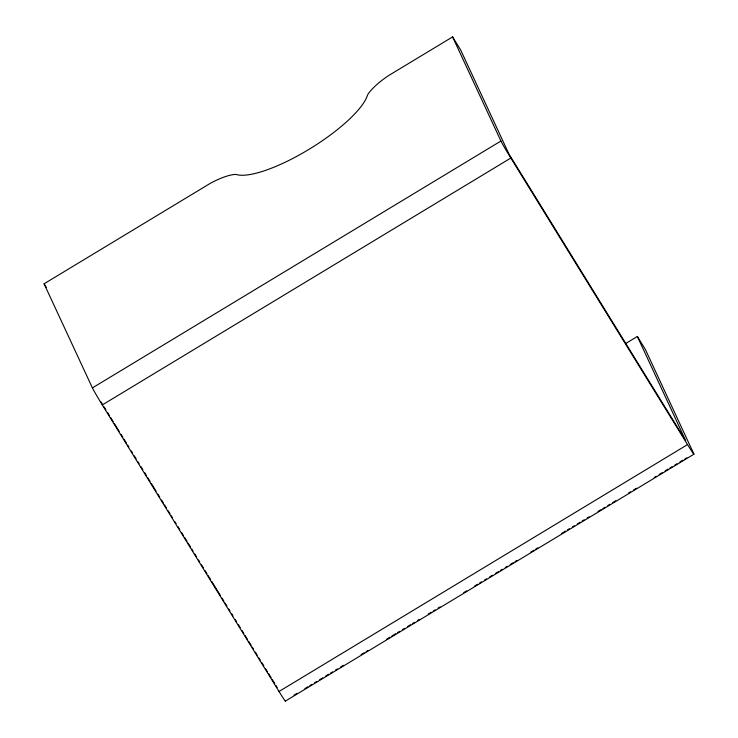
<?xml version="1.0" encoding="UTF-8"?>
<svg xmlns="http://www.w3.org/2000/svg" width="738" height="738" viewBox="0 0 738 738"><rect width="100%" height="100%" fill="white"/><g stroke="black" fill="none" stroke-linecap="round" stroke-linejoin="round"><path stroke-width="1.11" d="M285.366 700.915A15.922 0.498 58.9 0 1 279.019 691.488L102.296 404.931A15.922 0.498 58.9 0 1 92.407 387.902L44.077 283.798L210.671 183.116A37.961 10.461 -31.7 0 1 236.04 174.417A79.593 21.928 -31.7 0 0 308.696 149.51A79.593 21.928 -31.7 0 0 367.579 94.925A37.961 10.461 -31.7 0 1 388.142 75.857L452.606 36.9L460.632 49.926L508.962 154.039L685.685 440.586L637.355 336.473L625.639 343.557M92.407 387.902L500.927 141.013L452.606 36.9M102.296 404.931L510.816 158.043A15.922 0.498 58.9 0 1 500.927 141.013M279.019 691.488L687.539 444.59A15.922 0.498 58.9 0 0 693.711 453.612L645.39 349.498L637.355 336.473M294.075 695.141L297.036 693.351M304.923 688.582L307.884 686.792M309.859 685.602L311.833 684.403M314.794 682.613L316.768 681.423M319.729 679.633L322.69 677.844M325.652 676.054L328.613 674.264M330.578 673.074L332.552 671.884M335.513 670.095L337.487 668.896M340.449 667.115L343.41 665.325M361.168 654.588L364.129 652.798M366.103 651.608L368.077 650.409M386.832 639.08L389.793 637.291M391.758 636.101L395.706 633.711M397.681 632.521L399.655 631.331M402.616 629.542L404.59 628.342M407.551 626.562L410.512 624.772M412.487 623.573L414.461 622.383M417.422 620.593L419.396 619.403M428.271 614.034L431.232 612.245M433.206 611.055L435.18 609.856M438.141 608.066L440.116 606.876M463.796 592.568L466.757 590.778M474.654 586.009L477.615 584.219M479.589 583.02L481.554 581.83M484.515 580.04L486.49 578.85M489.451 577.061L492.412 575.271M495.373 573.481L498.335 571.692M500.309 570.502L502.283 569.302M505.244 567.522L507.218 566.323M510.179 564.533L513.131 562.743M515.106 561.553L517.08 560.363M530.899 552.015L533.86 550.225M535.834 549.026L537.808 547.836M561.489 533.528L565.437 531.139M567.411 529.949L569.385 528.749M572.347 526.969L574.312 525.77M577.273 523.98L580.234 522.19M582.208 521L584.182 519.81M587.144 518.021L589.118 516.831M598.001 511.462L600.963 509.672M602.928 508.473L604.902 507.283M607.863 505.493L609.837 504.303M612.798 502.513L615.76 500.724M628.591 492.975L630.566 491.776M633.518 489.986L636.479 488.196M654.246 477.468L656.22 476.278M659.182 474.488L662.143 472.698M665.095 470.909L668.056 469.119M670.03 467.92L672.004 466.73M674.966 464.94L676.94 463.75M679.901 461.96L682.862 460.171M684.836 458.981L686.81 457.781M285.394 701.1L693.923 454.202M510.816 158.043L687.539 444.59M44.077 283.798L46.374 287.516M101.041 401.915L102.25 403.88M104.067 406.822L105.885 409.765M107.702 412.708L109.51 415.651M110.728 417.616L113.145 421.536M114.353 423.501L119.196 431.352M121.014 434.295L122.831 437.237M124.039 439.202L126.456 443.132M127.674 445.088L128.882 447.053M131.299 450.983L132.508 452.938M134.325 455.89L136.143 458.833M137.96 461.776L139.168 463.741M140.986 466.684L142.803 469.626M144.62 472.569L146.428 475.512M147.646 477.477L150.063 481.397M151.272 483.362L156.115 491.213M157.932 494.156L159.749 497.098M161.567 500.05L163.375 502.993M164.592 504.949L166.401 507.901M168.218 510.844L170.035 513.786M171.244 515.751L172.452 517.707M174.878 521.637L176.087 523.602M177.904 526.545L179.721 529.487M181.539 532.43L183.347 535.373M184.565 537.338L186.982 541.258M188.19 543.223L190.616 547.153M191.825 549.118L193.033 551.074M194.85 554.017L196.668 556.969M198.476 559.911L199.694 561.867M201.511 564.819L203.319 567.762M205.136 570.705L206.954 573.647M208.162 575.612L210.588 579.533M211.797 581.498L220.265 595.234M222.083 598.177L223.9 601.129M225.108 603.084L226.926 606.027M228.743 608.979L229.952 610.935M231.769 613.878L232.977 615.843M235.394 619.772L236.612 621.728M238.42 624.68L240.237 627.623M242.055 630.566L243.872 633.508M245.081 635.473L247.507 639.394M248.715 641.359L251.132 645.289M252.341 647.244L253.558 649.209M255.366 652.152L257.184 655.095M259.001 658.038L260.21 660.003M262.027 662.945L263.844 665.897M265.662 668.84L267.479 671.783M268.687 673.748L271.104 677.668M272.313 679.633L274.739 683.554M275.947 685.519L277.156 687.484"/></g></svg>
